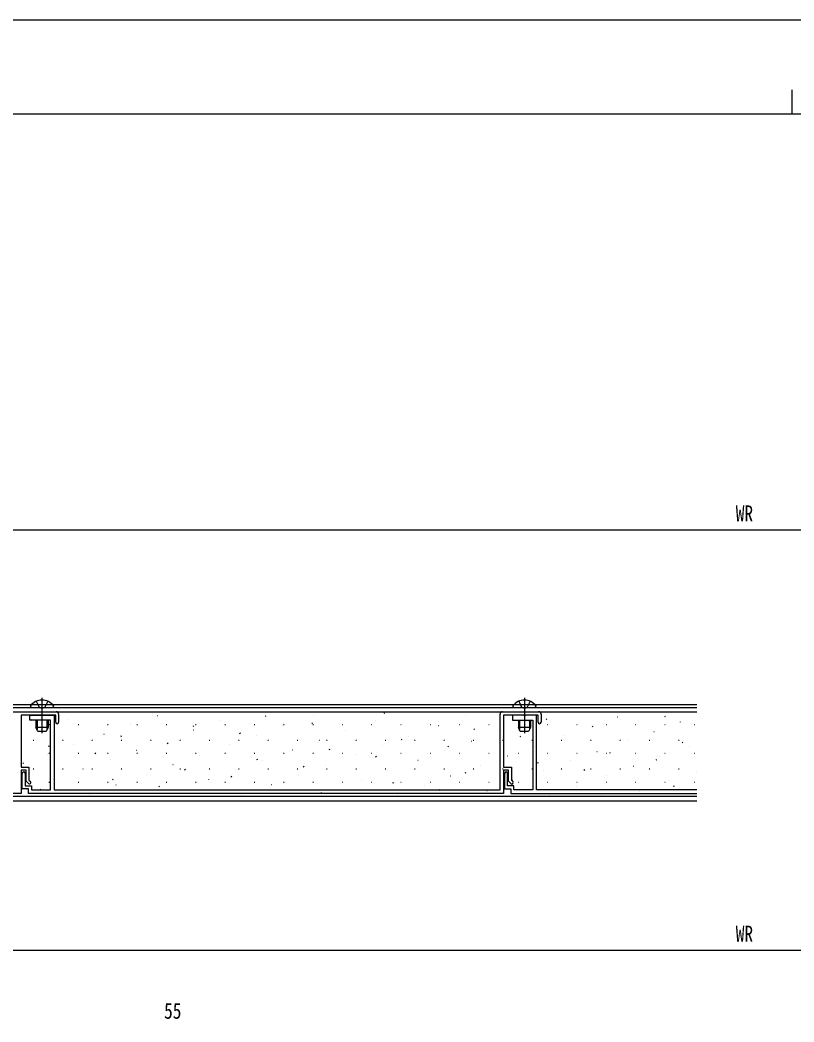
# Model space of a CAD drawing. Units: millimetres, scale not verified. Extents: x -841 to 841, y -594 to 594.
# Drawn here: x -320.9 to -0.1, y 178.4 to 594 of the extents above; entities that cross this region are included whole.
import ezdxf
from ezdxf.enums import TextEntityAlignment as Align

# ---------------------------------------------------------------- set-up
doc = ezdxf.new("R2010")
doc.units = ezdxf.units.MM
doc.header["$LTSCALE"] = 3
for name, color, linetype in [('0-2_YKK_11', 7, 'Continuous'), ('0-3_YKK_12', 2, 'Continuous'), ('0-4_YKK_13', 4, 'Continuous'), ('0-5_YKK_D', 6, 'Continuous'), ('0-6_YKK_ZWAK', 7, 'Continuous')]:
    doc.layers.add(name, color=color, linetype=linetype)
doc.styles.add('ＭＳ ゴシック', font='')
doc.styles.get('ＭＳ ゴシック').set_extended_font_data('MS Gothic')

msp = doc.modelspace()

# ---------------------------------------------------------------- linework, layer by layer
at = {"layer": '0-2_YKK_11'}
for p, q in [((-320.927, 307.092), (-305.927, 307.092)), ((-304.927, 306.092), (-304.927, 302.692)), ((-120.927, 307.092), (-105.927, 307.092)), ((-104.927, 306.092), (-104.927, 302.692))]:
    msp.add_line(p, q, dxfattribs=at)
for points in [[(-306.127, 302.692), (-306.127, 305.592), (-320.427, 305.592), (-320.427, 284.092), (-317.227, 284.092), (-317.227, 278.741), (-316.602, 278.116)], [(-318.827, 281.492), (-318.827, 276.292), (-316.227, 276.292), (-316.227, 274.692), (-308.327, 274.692), (-308.327, 303.592), (-316.827, 303.592), (-316.827, 305.592), (-312.285, 305.592), (-312.102, 305.472), (-311.552, 305.472), (-311.368, 305.592), (-306.827, 305.592), (-306.827, 274.692), (-121.927, 274.692), (-121.927, 306.092)], [(-106.127, 302.692), (-106.127, 305.592), (-120.427, 305.592), (-120.427, 284.092), (-117.227, 284.092), (-117.227, 278.741), (-116.602, 278.116)], [(-40.385, 274.692), (-106.827, 274.692), (-106.827, 305.592), (-111.368, 305.592), (-111.552, 305.472), (-112.102, 305.472), (-112.285, 305.592), (-116.827, 305.592), (-116.827, 303.592), (-108.327, 303.592), (-108.327, 274.692), (-116.227, 274.692), (-116.227, 276.292), (-118.827, 276.292), (-118.827, 281.492)], [(-317.451, 277.268), (-318.427, 278.244), (-318.427, 282.892), (-320.427, 282.892), (-320.427, 273.092)], [(-117.451, 277.268), (-118.427, 278.244), (-118.427, 282.892), (-120.427, 282.892), (-120.427, 273.092)], [(-320.427, 273.092), (-517.427, 273.092), (-517.427, 275.092), (-520.027, 275.092), (-520.027, 281.492)], [(-120.427, 273.092), (-317.427, 273.092), (-317.427, 275.092), (-320.027, 275.092), (-320.027, 281.492)], [(-120.027, 281.492), (-120.027, 275.092), (-117.427, 275.092), (-117.427, 273.092), (-40.385, 273.092)]]:
    msp.add_lwpolyline(points, dxfattribs=at)
for centre, radius, start, end in [((-305.927, 306.092), 1, 0.00001, 89.99999), ((-120.927, 306.092), 1, 90, 180), ((-105.927, 306.092), 1, 0, 90), ((-305.527, 302.692), 0.6, 179.99999, 0.00001), ((-105.527, 302.692), 0.6, 180, 0), ((-319.427, 281.492), 0.6, 0, 180), ((-119.427, 281.492), 0.6, 0, 180), ((-317.027, 277.692), 0.6, 224.99999, 45.00001), ((-117.027, 277.692), 0.6, 225, 45)]:
    msp.add_arc(centre, radius, start, end, dxfattribs=at)
at = {"layer": '0-3_YKK_12'}
for p, q in [((-694.427, 310.092), (-40.385, 310.092)), ((-693.927, 308.892), (-40.385, 308.892)), ((-718.427, 307.092), (-40.385, 307.092)), ((-718.427, 272.092), (-40.385, 272.092)), ((-718.427, 270.092), (-40.385, 270.092))]:
    msp.add_line(p, q, dxfattribs=at)
at = {"layer": '0-4_YKK_13'}
for p, q in [((-311.827, 312.892), (-311.827, 298.193)), ((-111.827, 312.892), (-111.827, 298.193)), ((-316.577, 309.492), (-316.577, 309.392)), ((-316.077, 308.892), (-307.577, 308.892)), ((-314.177, 311.404), (-312.972, 308.987)), ((-311.827, 308.378), (-312.972, 308.987)), ((-311.827, 308.378), (-310.682, 308.987)), ((-309.477, 311.404), (-310.682, 308.987)), ((-307.077, 309.492), (-307.077, 309.392)), ((-116.577, 309.492), (-116.577, 309.392)), ((-116.077, 308.892), (-107.577, 308.892)), ((-114.177, 311.404), (-112.972, 308.987)), ((-111.827, 308.378), (-112.972, 308.987)), ((-111.827, 308.378), (-110.682, 308.987)), ((-109.477, 311.404), (-110.682, 308.987)), ((-107.077, 309.492), (-107.077, 309.392)), ((-316.297, 303.617), (-315.964, 303.837)), ((-301.032, 303.814), (-300.994, 303.828)), ((-264.022, 305.556), (-263.985, 305.569)), ((-237.985, 303.412), (-237.948, 303.426)), ((-219.175, 305.216), (-218.841, 305.437)), ((-199.468, 305.688), (-199.43, 305.702)), ((-173.431, 303.545), (-173.393, 303.558)), ((-169.996, 306.424), (-169.663, 306.645)), ((-136.233, 305.353), (-136.195, 305.367)), ((-102.841, 303.859), (-102.508, 304.08)), ((-73.187, 304.952), (-73.149, 304.965)), ((-53.663, 305.067), (-53.329, 305.288)), ((-314.327, 303.392), (-314.327, 300.592)), ((-309.327, 300.592), (-314.327, 300.592)), ((-313.527, 298.892), (-314.327, 300.592)), ((-313.894, 303.392), (-313.894, 299.672)), ((-312.193, 299.862), (-312.155, 299.875)), ((-309.327, 300.592), (-310.127, 298.892)), ((-309.76, 303.392), (-309.76, 299.672)), ((-309.327, 303.392), (-309.327, 300.592)), ((-308.974, 301.808), (-308.774, 301.808)), ((-296.814, 301.808), (-296.614, 301.808)), ((-284.654, 301.808), (-284.454, 301.808)), ((-274.995, 301.671), (-274.957, 301.684)), ((-272.494, 301.808), (-272.294, 301.808)), ((-260.334, 301.808), (-260.134, 301.808)), ((-249.143, 301.052), (-248.809, 301.273)), ((-248.958, 299.527), (-248.92, 299.54)), ((-248.174, 301.808), (-247.974, 301.808)), ((-236.014, 301.808), (-235.814, 301.808)), ((-223.854, 301.808), (-223.654, 301.808)), ((-211.948, 301.269), (-211.911, 301.282)), ((-211.694, 301.808), (-211.494, 301.808)), ((-199.964, 302.26), (-199.631, 302.481)), ((-199.534, 301.808), (-199.334, 301.808)), ((-187.374, 301.808), (-187.174, 301.808)), ((-175.214, 301.808), (-175.014, 301.808)), ((-163.054, 301.808), (-162.854, 301.808)), ((-150.894, 301.808), (-150.694, 301.808)), ((-147.394, 301.401), (-147.356, 301.415)), ((-138.734, 301.808), (-138.534, 301.808)), ((-132.809, 299.695), (-132.476, 299.916)), ((-126.574, 301.808), (-126.374, 301.808)), ((-121.357, 299.258), (-121.319, 299.271)), ((-114.414, 301.808), (-114.214, 301.808)), ((-114.327, 303.392), (-114.327, 300.592)), ((-109.327, 300.592), (-114.327, 300.592)), ((-113.527, 298.892), (-114.327, 300.592)), ((-113.894, 303.392), (-113.894, 299.672)), ((-110.196, 303.21), (-110.158, 303.223)), ((-109.327, 300.592), (-110.127, 298.892)), ((-109.76, 303.392), (-109.76, 299.672)), ((-109.327, 303.392), (-109.327, 300.592)), ((-102.254, 301.808), (-102.054, 301.808)), ((-90.094, 301.808), (-89.894, 301.808)), ((-84.159, 301.066), (-84.121, 301.08)), ((-83.631, 300.903), (-83.297, 301.124)), ((-77.934, 301.808), (-77.734, 301.808)), ((-65.774, 301.808), (-65.574, 301.808)), ((-53.614, 301.808), (-53.414, 301.808)), ((-47.15, 302.808), (-47.112, 302.821)), ((-41.454, 301.808), (-41.254, 301.808)), ((-315.434, 295.348), (-315.234, 295.348)), ((-310.127, 298.892), (-313.527, 298.892)), ((-303.274, 295.348), (-303.074, 295.348)), ((-291.114, 295.348), (-290.914, 295.348)), ((-286.156, 297.718), (-286.118, 297.732)), ((-279.11, 296.888), (-278.777, 297.109)), ((-278.954, 295.348), (-278.754, 295.348)), ((-266.794, 295.348), (-266.594, 295.348)), ((-260.119, 295.575), (-260.081, 295.588)), ((-254.634, 295.348), (-254.434, 295.348)), ((-242.474, 295.348), (-242.274, 295.348)), ((-230.314, 295.348), (-230.114, 295.348)), ((-229.932, 298.096), (-229.598, 298.317)), ((-222.921, 297.383), (-222.883, 297.397)), ((-218.154, 295.348), (-217.954, 295.348)), ((-205.994, 295.348), (-205.794, 295.348)), ((-196.884, 295.24), (-196.846, 295.253)), ((-193.834, 295.348), (-193.634, 295.348)), ((-185.911, 299.125), (-185.874, 299.139)), ((-181.674, 295.348), (-181.474, 295.348)), ((-169.514, 295.348), (-169.314, 295.348)), ((-162.777, 295.531), (-162.443, 295.752)), ((-159.874, 296.982), (-159.837, 296.995)), ((-157.354, 295.348), (-157.154, 295.348)), ((-145.194, 295.348), (-144.994, 295.348)), ((-133.034, 295.348), (-132.834, 295.348)), ((-120.874, 295.348), (-120.674, 295.348)), ((-113.598, 296.739), (-113.265, 296.96)), ((-110.127, 298.892), (-113.527, 298.892)), ((-108.714, 295.348), (-108.514, 295.348)), ((-96.554, 295.348), (-96.354, 295.348)), ((-95.32, 297.114), (-95.282, 297.127)), ((-84.394, 295.348), (-84.194, 295.348)), ((-72.234, 295.348), (-72.034, 295.348)), ((-60.074, 295.348), (-59.874, 295.348)), ((-58.122, 298.923), (-58.084, 298.936)), ((-47.914, 295.348), (-47.714, 295.348)), ((-309.078, 292.724), (-308.745, 292.945)), ((-298.636, 293.299), (-298.599, 293.312)), ((-272.599, 291.155), (-272.562, 291.168)), ((-259.9, 293.932), (-259.566, 294.153)), ((-234.082, 293.431), (-234.044, 293.444)), ((-208.045, 291.287), (-208.007, 291.301)), ((-192.745, 291.367), (-192.411, 291.588)), ((-170.847, 293.096), (-170.809, 293.109)), ((-144.81, 290.952), (-144.772, 290.966)), ((-143.566, 292.575), (-143.233, 292.796)), ((-133.837, 294.838), (-133.8, 294.851)), ((-107.8, 292.694), (-107.763, 292.708)), ((-69.283, 294.97), (-69.245, 294.984)), ((-46.443, 294.175), (-46.11, 294.395)), ((-43.246, 292.827), (-43.208, 292.84)), ((-309.609, 289.413), (-309.571, 289.427)), ((-308.974, 289.848), (-308.774, 289.848)), ((-296.814, 289.848), (-296.614, 289.848)), ((-289.867, 289.768), (-289.534, 289.989)), ((-284.654, 289.848), (-284.454, 289.848)), ((-283.572, 287.27), (-283.534, 287.283)), ((-272.494, 289.848), (-272.294, 289.848)), ((-260.334, 289.848), (-260.134, 289.848)), ((-248.174, 289.848), (-247.974, 289.848)), ((-246.562, 289.011), (-246.525, 289.025)), ((-236.014, 289.848), (-235.814, 289.848)), ((-223.854, 289.848), (-223.654, 289.848)), ((-222.712, 287.203), (-222.379, 287.424)), ((-220.525, 286.868), (-220.488, 286.881)), ((-211.694, 289.848), (-211.494, 289.848)), ((-199.534, 289.848), (-199.334, 289.848)), ((-187.374, 289.848), (-187.174, 289.848)), ((-182.008, 289.144), (-181.97, 289.157)), ((-175.214, 289.848), (-175.014, 289.848)), ((-173.534, 288.411), (-173.2, 288.632)), ((-163.054, 289.848), (-162.854, 289.848)), ((-155.971, 287), (-155.933, 287.014)), ((-150.894, 289.848), (-150.694, 289.848)), ((-138.734, 289.848), (-138.534, 289.848)), ((-126.574, 289.848), (-126.374, 289.848)), ((-118.773, 288.809), (-118.735, 288.822)), ((-114.414, 289.848), (-114.214, 289.848)), ((-102.254, 289.848), (-102.054, 289.848)), ((-90.094, 289.848), (-89.894, 289.848)), ((-81.763, 290.551), (-81.726, 290.564)), ((-77.934, 289.848), (-77.734, 289.848)), ((-76.411, 290.01), (-76.078, 290.231)), ((-65.774, 289.848), (-65.574, 289.848)), ((-57.201, 287.055), (-56.867, 287.275)), ((-55.726, 288.407), (-55.689, 288.42)), ((-53.614, 289.848), (-53.414, 289.848)), ((-41.454, 289.848), (-41.254, 289.848)), ((-320.77, 285.461), (-320.732, 285.474)), ((-319.835, 285.604), (-319.502, 285.825)), ((-315.434, 283.388), (-315.234, 283.388)), ((-303.274, 283.388), (-303.074, 283.388)), ((-294.733, 283.317), (-294.695, 283.331)), ((-291.114, 283.388), (-290.914, 283.388)), ((-278.954, 283.388), (-278.754, 283.388)), ((-266.794, 283.388), (-266.594, 283.388)), ((-257.535, 285.126), (-257.497, 285.139)), ((-254.634, 283.388), (-254.434, 283.388)), ((-252.68, 283.039), (-252.347, 283.26)), ((-242.474, 283.388), (-242.274, 283.388)), ((-231.498, 282.982), (-231.46, 282.996)), ((-230.314, 283.388), (-230.114, 283.388)), ((-218.154, 283.388), (-217.954, 283.388)), ((-205.994, 283.388), (-205.794, 283.388)), ((-203.502, 284.247), (-203.168, 284.468)), ((-194.488, 284.724), (-194.451, 284.738)), ((-193.834, 283.388), (-193.634, 283.388)), ((-181.674, 283.388), (-181.474, 283.388)), ((-169.514, 283.388), (-169.314, 283.388)), ((-157.354, 283.388), (-157.154, 283.388)), ((-145.194, 283.388), (-144.994, 283.388)), ((-133.034, 283.388), (-132.834, 283.388)), ((-129.934, 284.857), (-129.896, 284.87)), ((-120.874, 283.388), (-120.674, 283.388)), ((-108.714, 283.388), (-108.514, 283.388)), ((-106.379, 285.846), (-106.046, 286.067)), ((-103.897, 282.713), (-103.859, 282.726)), ((-96.554, 283.388), (-96.354, 283.388)), ((-92.736, 286.665), (-92.698, 286.679)), ((-87.168, 282.89), (-86.835, 283.111)), ((-84.394, 283.388), (-84.194, 283.388)), ((-72.234, 283.388), (-72.034, 283.388)), ((-66.699, 284.522), (-66.661, 284.535)), ((-60.074, 283.388), (-59.874, 283.388)), ((-47.914, 283.388), (-47.714, 283.388)), ((-307.213, 278.898), (-307.175, 278.911)), ((-282.648, 278.875), (-282.314, 279.096)), ((-268.696, 281.174), (-268.658, 281.187)), ((-242.659, 279.03), (-242.621, 279.043)), ((-233.47, 280.083), (-233.136, 280.304)), ((-205.461, 280.839), (-205.423, 280.852)), ((-179.424, 278.695), (-179.386, 278.708)), ((-168.451, 282.581), (-168.414, 282.594)), ((-142.414, 280.437), (-142.377, 280.45)), ((-136.347, 281.682), (-136.013, 281.903)), ((-117.136, 278.726), (-116.803, 278.947)), ((-77.86, 280.569), (-77.822, 280.583)), ((-40.662, 282.378), (-40.624, 282.391)), ((-318.185, 275.012), (-318.148, 275.026)), ((-312.616, 274.711), (-312.282, 274.932)), ((-308.974, 277.888), (-308.774, 277.888)), ((-296.814, 277.888), (-296.614, 277.888)), ((-284.654, 277.888), (-284.454, 277.888)), ((-281.176, 276.754), (-281.138, 276.767)), ((-272.494, 277.888), (-272.294, 277.888)), ((-263.437, 275.919), (-263.104, 276.14)), ((-260.334, 277.888), (-260.134, 277.888)), ((-255.139, 274.61), (-255.101, 274.624)), ((-248.174, 277.888), (-247.974, 277.888)), ((-236.014, 277.888), (-235.814, 277.888)), ((-223.854, 277.888), (-223.654, 277.888)), ((-216.622, 276.886), (-216.584, 276.9)), ((-211.694, 277.888), (-211.494, 277.888)), ((-199.534, 277.888), (-199.334, 277.888)), ((-190.585, 274.743), (-190.547, 274.756)), ((-187.374, 277.888), (-187.174, 277.888)), ((-175.214, 277.888), (-175.014, 277.888)), ((-166.315, 277.518), (-165.981, 277.739)), ((-163.054, 277.888), (-162.854, 277.888)), ((-153.387, 276.551), (-153.349, 276.565)), ((-150.894, 277.888), (-150.694, 277.888)), ((-147.104, 274.562), (-146.77, 274.783)), ((-138.734, 277.888), (-138.534, 277.888)), ((-127.35, 274.408), (-127.312, 274.421)), ((-126.574, 277.888), (-126.374, 277.888)), ((-116.377, 278.293), (-116.34, 278.307)), ((-114.414, 277.888), (-114.214, 277.888)), ((-102.254, 277.888), (-102.054, 277.888)), ((-90.34, 276.15), (-90.303, 276.163)), ((-90.094, 277.888), (-89.894, 277.888)), ((-77.934, 277.888), (-77.734, 277.888)), ((-65.774, 277.888), (-65.574, 277.888)), ((-53.614, 277.888), (-53.414, 277.888)), ((-51.823, 278.426), (-51.785, 278.439)), ((-49.981, 276.162), (-49.648, 276.383)), ((-41.454, 277.888), (-41.254, 277.888)), ((-292.148, 272.869), (-292.111, 272.882)), ((-229.102, 272.467), (-229.064, 272.48)), ((-196.282, 273.354), (-195.949, 273.575)), ((-164.548, 272.599), (-164.51, 272.613)), ((-101.313, 272.264), (-101.275, 272.278)), ((-79.806, 272.092), (-79.615, 272.218)), ((-64.303, 274.006), (-64.266, 274.019))]:
    msp.add_line(p, q, dxfattribs=at)
for centre, radius, start, end in [((-311.827, 305.992), 5.9, 36.38156, 143.61844), ((-111.827, 305.992), 5.9, 36.38156, 143.61844), ((-316.077, 309.392), 0.5, 180, 270), ((-307.577, 309.392), 0.5, 270, 0), ((-116.077, 309.392), 0.5, 180, 270), ((-107.577, 309.392), 0.5, 270, 0)]:
    msp.add_arc(centre, radius, start, end, dxfattribs=at)
at = {"layer": '0-5_YKK_D'}
for p, q in [((-713.927, 382.482), (676.073, 382.482)), ((-716.927, 208.154), (679.073, 208.154))]:
    msp.add_line(p, q, dxfattribs=at)
at = {"layer": '0-6_YKK_ZWAK'}
for p, q in [((-0.996, 565), (-0.996, 555)), ((779.004, 555), (-780.996, 555))]:
    msp.add_line(p, q, dxfattribs=at)
msp.add_lwpolyline([(-841, -594), (841, -594), (841, 594), (-841, 594)], close=True, dxfattribs=at)

# ---------------------------------------------------------------- texts
at = {"layer": '0-5_YKK_D', "style": 'ＭＳ ゴシック', "width": 0.8}
for s, p in [('WR', (-24.207, 384.082)), ('WR', (-24.207, 209.754)), ('55', (-261.207, 177.754))]:
    msp.add_text(s, height=6.598, dxfattribs=at).set_placement(p, align=Align.BOTTOM_LEFT)

doc.saveas('drawing.dxf')
